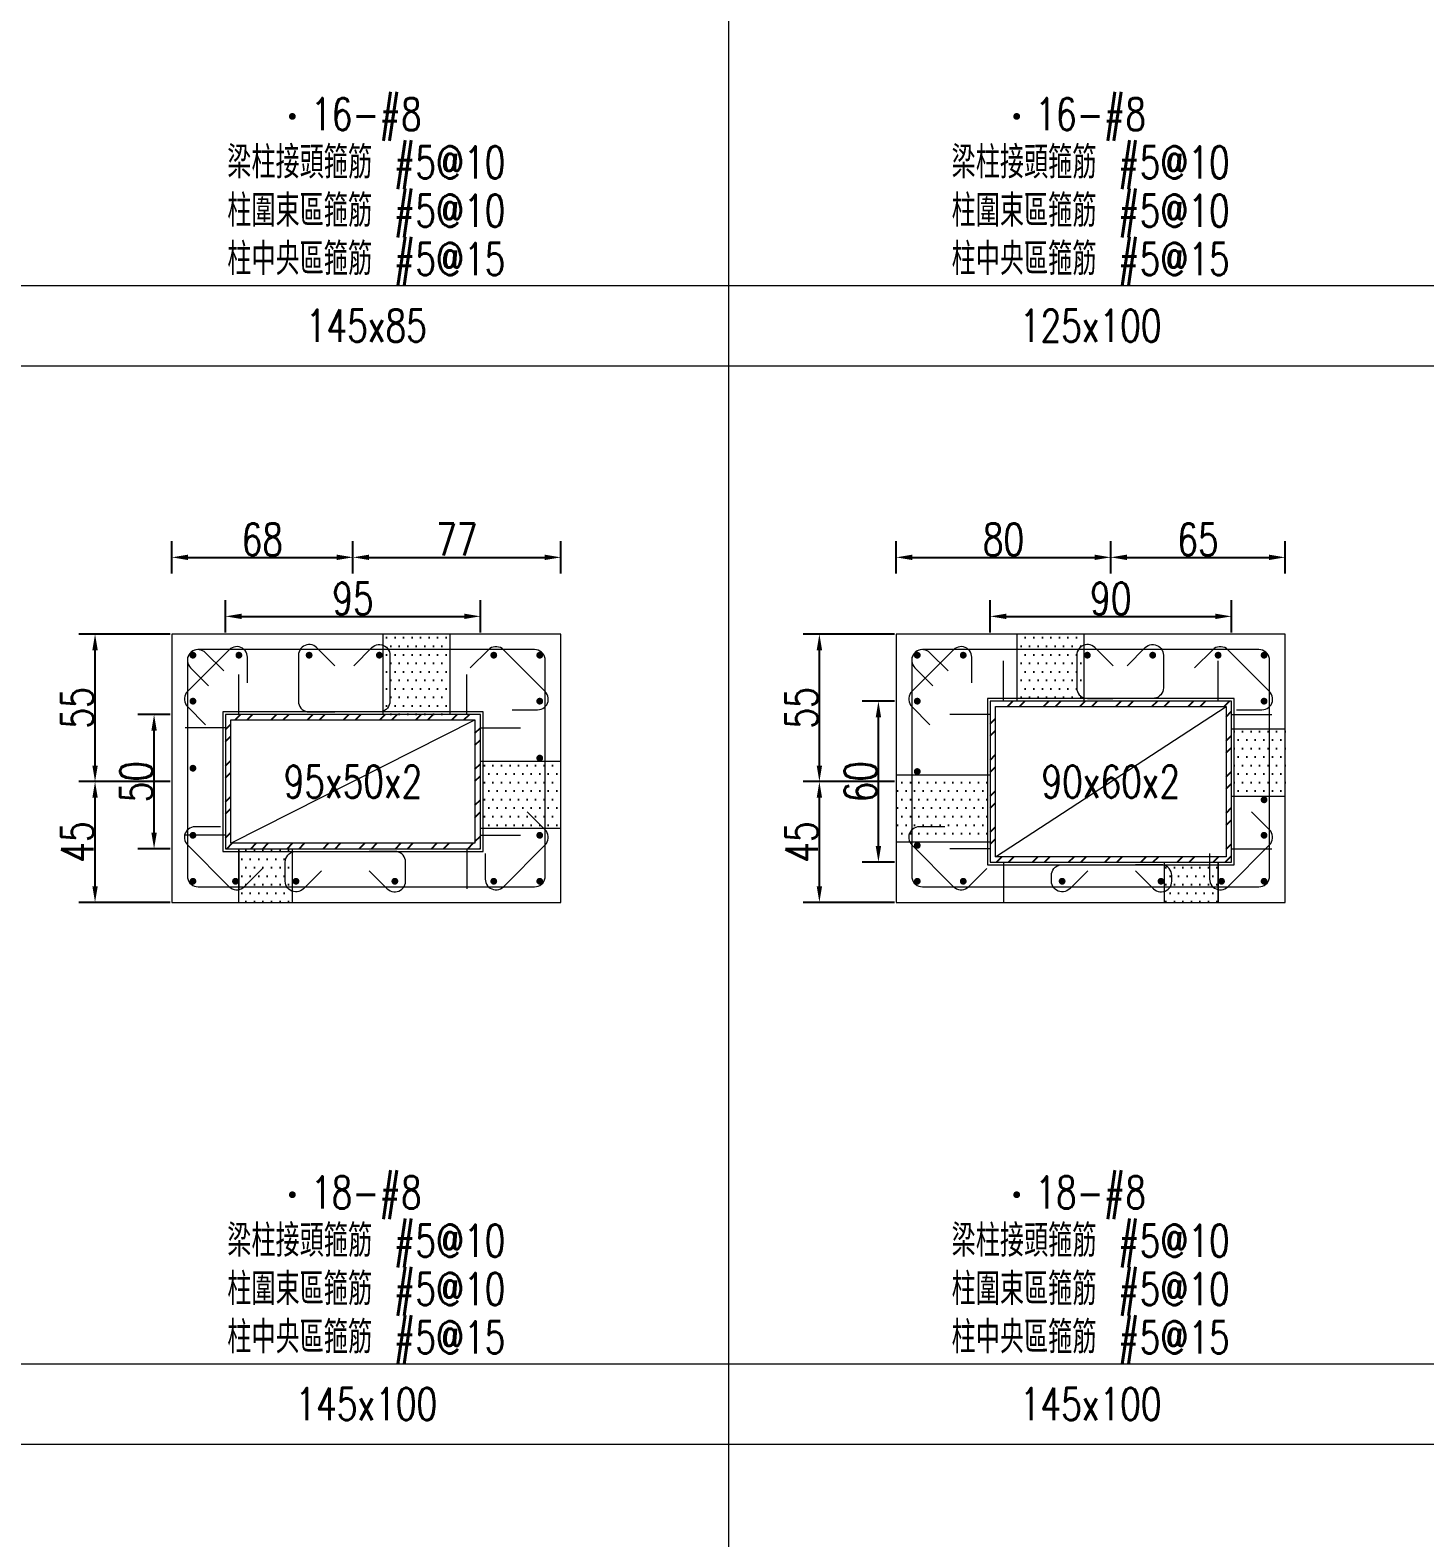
# Model space of a CAD drawing. Header units: millimetres. Extents: x 0 to 3905, y 0 to 8880.
# Drawn here: x 920 to 1440, y 2779 to 3341 of the extents above; entities that cross this region are included whole.
import ezdxf
from ezdxf.enums import TextEntityAlignment as Align

# ---------------------------------------------------------------- set-up
doc = ezdxf.new("R2010")
doc.units = ezdxf.units.MM
doc.layers.get('DEFPOINTS').update_dxf_attribs({"color": 3})
for name, color, linetype in [('Hatch線', 6, 'Continuous'), ('TC-鋼粱', 132, 'Continuous'), ('主筋斷面', 2, 'Continuous'), ('文字-主筋根數', 7, 'Continuous'), ('文字-剪力筋 中央區', 7, 'Continuous'), ('文字-剪力筋-BC', 7, 'Continuous'), ('文字-剪力筋-圍束區', 7, 'Continuous'), ('文字-斷面尺寸', 7, 'Continuous'), ('文字-輔助字', 7, 'Continuous'), ('柱斷面線', 4, 'Continuous'), ('標註字', 4, 'Continuous'), ('箍筋線', 1, 'Continuous'), ('網格線', 7, 'Continuous'), ('鋼柱', 11, 'Continuous')]:
    doc.layers.add(name, color=color, linetype=linetype)
doc.styles.add('note', font='txt.shx', dxfattribs={"width": 0.75, "height": 12})
doc.styles.add('txt', font='txt.shx', dxfattribs={"height": 0.2, "bigfont": 'chineset.shx'})
doc.dimstyles.new('RCAD_DIM', dxfattribs={"dimtxt": 12, "dimasz": 6, "dimexe": 6, "dimexo": 0.625, "dimtad": 1, "dimdec": 0, "dimdsep": 46, "dimtxsty": 'note', "dimcen": 2.5, "dimclrd": 256, "dimclre": 256, "dimclrt": 256, "dimadec": 0, "dimazin": 0, "dimtfac": 1, "dimtmove": 0, "dimatfit": 3, "dimfxl": 0, "dimtolj": 1, "dimarcsym": 0})

# ---------------------------------------------------------------- blocks, each defined once
blk = doc.blocks.new('*D588')
at = {"layer": 'DEFPOINTS', "color": 0}
for p in [(1087.5, 3122.62), (992.5, 3116), (1087.5, 3116)]:
    blk.add_point(p, dxfattribs=at)
at = {"layer": '標註字', "lineweight": -2}
for p, q in [((992.5, 3116.62), (992.5, 3128.62)), ((1087.5, 3116.62), (1087.5, 3128.62)), ((998.5, 3122.62), (1081.5, 3122.62))]:
    blk.add_line(p, q, dxfattribs=at)
at = {"layer": '標註字'}
for points in [[(998.5, 3123.62), (998.5, 3121.62), (992.5, 3122.62)], [(1081.5, 3121.62), (1081.5, 3123.62), (1087.5, 3122.62)]]:
    blk.add_solid(points, dxfattribs=at)
at = {"layer": '標註字', "insert": (1040, 3129.25), "char_height": 12, "attachment_point": 5, "style": 'note'}
blk.add_mtext('\\A1;95', dxfattribs=at)
blk = doc.blocks.new('*D589')
at = {"layer": 'DEFPOINTS', "color": 0}
for p in [(965.88, 3086), (972.5, 3086), (972.5, 3036)]:
    blk.add_point(p, dxfattribs=at)
at = {"layer": '標註字', "lineweight": -2}
for p, q in [((971.88, 3086), (959.88, 3086)), ((965.88, 3042), (965.88, 3080)), ((971.88, 3036), (959.88, 3036))]:
    blk.add_line(p, q, dxfattribs=at)
at = {"layer": '標註字'}
for points in [[(966.88, 3080), (964.88, 3080), (965.88, 3086)], [(964.88, 3042), (966.88, 3042), (965.88, 3036)]]:
    blk.add_solid(points, dxfattribs=at)
at = {"layer": '標註字', "insert": (959.25, 3061), "char_height": 12, "attachment_point": 5, "rotation": 90, "style": 'note'}
blk.add_mtext('\\A1;50', dxfattribs=at)
blk = doc.blocks.new('*D590')
at = {"layer": 'DEFPOINTS', "color": 0}
for p in [(1040, 3144.62), (972.5, 3138), (1040, 3138)]:
    blk.add_point(p, dxfattribs=at)
at = {"layer": '標註字', "lineweight": -2}
for p, q in [((972.5, 3138.62), (972.5, 3150.62)), ((1040, 3138.62), (1040, 3150.62)), ((978.5, 3144.62), (1034, 3144.62))]:
    blk.add_line(p, q, dxfattribs=at)
at = {"layer": '標註字'}
for points in [[(978.5, 3145.62), (978.5, 3143.62), (972.5, 3144.62)], [(1034, 3143.62), (1034, 3145.62), (1040, 3144.62)]]:
    blk.add_solid(points, dxfattribs=at)
at = {"layer": '標註字', "insert": (1006.25, 3151.25), "char_height": 12, "attachment_point": 5, "style": 'note'}
blk.add_mtext('\\A1;68', dxfattribs=at)
blk = doc.blocks.new('*D591')
at = {"layer": 'DEFPOINTS', "color": 0}
for p in [(1117.5, 3144.62), (1040, 3138), (1117.5, 3138)]:
    blk.add_point(p, dxfattribs=at)
at = {"layer": '標註字', "lineweight": -2}
for p, q in [((1040, 3138.62), (1040, 3150.62)), ((1117.5, 3138.62), (1117.5, 3150.62)), ((1046, 3144.62), (1111.5, 3144.62))]:
    blk.add_line(p, q, dxfattribs=at)
at = {"layer": '標註字'}
for points in [[(1046, 3145.62), (1046, 3143.62), (1040, 3144.62)], [(1111.5, 3143.62), (1111.5, 3145.62), (1117.5, 3144.62)]]:
    blk.add_solid(points, dxfattribs=at)
at = {"layer": '標註字', "insert": (1078.75, 3151.25), "char_height": 12, "attachment_point": 5, "style": 'note'}
blk.add_mtext('\\A1;77', dxfattribs=at)
blk = doc.blocks.new('*D592')
at = {"layer": 'DEFPOINTS', "color": 0}
for p in [(943.88, 3061), (972.5, 3061), (972.5, 3016)]:
    blk.add_point(p, dxfattribs=at)
at = {"layer": '標註字', "lineweight": -2}
for p, q in [((971.88, 3061), (937.88, 3061)), ((943.88, 3022), (943.88, 3055)), ((971.88, 3016), (937.88, 3016))]:
    blk.add_line(p, q, dxfattribs=at)
at = {"layer": '標註字'}
for points in [[(944.88, 3055), (942.88, 3055), (943.88, 3061)], [(942.88, 3022), (944.88, 3022), (943.88, 3016)]]:
    blk.add_solid(points, dxfattribs=at)
at = {"layer": '標註字', "insert": (937.25, 3038.5), "char_height": 12, "attachment_point": 5, "rotation": 90, "style": 'note'}
blk.add_mtext('\\A1;45', dxfattribs=at)
blk = doc.blocks.new('*D593')
at = {"layer": 'DEFPOINTS', "color": 0}
for p in [(943.88, 3116), (972.5, 3116), (972.5, 3061)]:
    blk.add_point(p, dxfattribs=at)
at = {"layer": '標註字', "lineweight": -2}
for p, q in [((971.88, 3116), (937.88, 3116)), ((943.88, 3067), (943.88, 3110)), ((971.88, 3061), (937.88, 3061))]:
    blk.add_line(p, q, dxfattribs=at)
at = {"layer": '標註字'}
for points in [[(944.88, 3110), (942.88, 3110), (943.88, 3116)], [(942.88, 3067), (944.88, 3067), (943.88, 3061)]]:
    blk.add_solid(points, dxfattribs=at)
at = {"layer": '標註字', "insert": (937.25, 3088.5), "char_height": 12, "attachment_point": 5, "rotation": 90, "style": 'note'}
blk.add_mtext('\\A1;55', dxfattribs=at)
blk = doc.blocks.new('Circle_Filled')
at = {"const_width": 0.5}
blk.add_lwpolyline([(-0.25, 0, 1), (0.25, 0, 1)], format="xyb", close=True, dxfattribs=at)
blk = doc.blocks.new('*D720')
at = {"layer": 'DEFPOINTS', "color": 0}
for p in [(1367.5, 3122.62), (1277.5, 3116), (1367.5, 3116)]:
    blk.add_point(p, dxfattribs=at)
at = {"layer": '標註字', "lineweight": -2}
for p, q in [((1277.5, 3116.62), (1277.5, 3128.62)), ((1367.5, 3116.62), (1367.5, 3128.62)), ((1283.5, 3122.62), (1361.5, 3122.62))]:
    blk.add_line(p, q, dxfattribs=at)
at = {"layer": '標註字'}
for points in [[(1283.5, 3123.62), (1283.5, 3121.62), (1277.5, 3122.62)], [(1361.5, 3121.62), (1361.5, 3123.62), (1367.5, 3122.62)]]:
    blk.add_solid(points, dxfattribs=at)
at = {"layer": '標註字', "insert": (1322.5, 3129.25), "char_height": 12, "attachment_point": 5, "style": 'note'}
blk.add_mtext('\\A1;90', dxfattribs=at)
blk = doc.blocks.new('*D721')
at = {"layer": 'DEFPOINTS', "color": 0}
for p in [(1235.88, 3091), (1242.5, 3091), (1242.5, 3031)]:
    blk.add_point(p, dxfattribs=at)
at = {"layer": '標註字', "lineweight": -2}
for p, q in [((1241.88, 3091), (1229.88, 3091)), ((1235.88, 3037), (1235.88, 3085)), ((1241.88, 3031), (1229.88, 3031))]:
    blk.add_line(p, q, dxfattribs=at)
at = {"layer": '標註字'}
for points in [[(1236.88, 3085), (1234.88, 3085), (1235.88, 3091)], [(1234.88, 3037), (1236.88, 3037), (1235.88, 3031)]]:
    blk.add_solid(points, dxfattribs=at)
at = {"layer": '標註字', "insert": (1229.25, 3061), "char_height": 12, "attachment_point": 5, "rotation": 90, "style": 'note'}
blk.add_mtext('\\A1;60', dxfattribs=at)
blk = doc.blocks.new('*D722')
at = {"layer": 'DEFPOINTS', "color": 0}
for p in [(1322.5, 3144.62), (1242.5, 3138), (1322.5, 3138)]:
    blk.add_point(p, dxfattribs=at)
at = {"layer": '標註字', "lineweight": -2}
for p, q in [((1242.5, 3138.62), (1242.5, 3150.62)), ((1322.5, 3138.62), (1322.5, 3150.62)), ((1248.5, 3144.62), (1316.5, 3144.62))]:
    blk.add_line(p, q, dxfattribs=at)
at = {"layer": '標註字'}
for points in [[(1248.5, 3145.62), (1248.5, 3143.62), (1242.5, 3144.62)], [(1316.5, 3143.62), (1316.5, 3145.62), (1322.5, 3144.62)]]:
    blk.add_solid(points, dxfattribs=at)
at = {"layer": '標註字', "insert": (1282.5, 3151.25), "char_height": 12, "attachment_point": 5, "style": 'note'}
blk.add_mtext('\\A1;80', dxfattribs=at)
blk = doc.blocks.new('*D723')
at = {"layer": 'DEFPOINTS', "color": 0}
for p in [(1387.5, 3144.62), (1322.5, 3138), (1387.5, 3138)]:
    blk.add_point(p, dxfattribs=at)
at = {"layer": '標註字', "lineweight": -2}
for p, q in [((1322.5, 3138.62), (1322.5, 3150.62)), ((1387.5, 3138.62), (1387.5, 3150.62)), ((1328.5, 3144.62), (1381.5, 3144.62))]:
    blk.add_line(p, q, dxfattribs=at)
at = {"layer": '標註字'}
for points in [[(1328.5, 3145.62), (1328.5, 3143.62), (1322.5, 3144.62)], [(1381.5, 3143.62), (1381.5, 3145.62), (1387.5, 3144.62)]]:
    blk.add_solid(points, dxfattribs=at)
at = {"layer": '標註字', "insert": (1355, 3151.25), "char_height": 12, "attachment_point": 5, "style": 'note'}
blk.add_mtext('\\A1;65', dxfattribs=at)
blk = doc.blocks.new('*D724')
at = {"layer": 'DEFPOINTS', "color": 0}
for p in [(1213.88, 3061), (1242.5, 3061), (1242.5, 3016)]:
    blk.add_point(p, dxfattribs=at)
at = {"layer": '標註字', "lineweight": -2}
for p, q in [((1241.88, 3061), (1207.88, 3061)), ((1213.88, 3022), (1213.88, 3055)), ((1241.88, 3016), (1207.88, 3016))]:
    blk.add_line(p, q, dxfattribs=at)
at = {"layer": '標註字'}
for points in [[(1214.88, 3055), (1212.88, 3055), (1213.88, 3061)], [(1212.88, 3022), (1214.88, 3022), (1213.88, 3016)]]:
    blk.add_solid(points, dxfattribs=at)
at = {"layer": '標註字', "insert": (1207.25, 3038.5), "char_height": 12, "attachment_point": 5, "rotation": 90, "style": 'note'}
blk.add_mtext('\\A1;45', dxfattribs=at)
blk = doc.blocks.new('*D725')
at = {"layer": 'DEFPOINTS', "color": 0}
for p in [(1213.88, 3116), (1242.5, 3116), (1242.5, 3061)]:
    blk.add_point(p, dxfattribs=at)
at = {"layer": '標註字', "lineweight": -2}
for p, q in [((1241.88, 3116), (1207.88, 3116)), ((1213.88, 3067), (1213.88, 3110)), ((1241.88, 3061), (1207.88, 3061))]:
    blk.add_line(p, q, dxfattribs=at)
at = {"layer": '標註字'}
for points in [[(1214.88, 3110), (1212.88, 3110), (1213.88, 3116)], [(1212.88, 3067), (1214.88, 3067), (1213.88, 3061)]]:
    blk.add_solid(points, dxfattribs=at)
at = {"layer": '標註字', "insert": (1207.25, 3088.5), "char_height": 12, "attachment_point": 5, "rotation": 90, "style": 'note'}
blk.add_mtext('\\A1;55', dxfattribs=at)

msp = doc.modelspace()

# ---------------------------------------------------------------- hatches: boundary and pattern name
at = {"layer": 'Hatch線'}
h = msp.add_hatch(dxfattribs=at)
h.set_pattern_fill('ANSI32', color=256, style=0)
h.paths.add_polyline_path([(992.5, 3036), (1087.5, 3036), (1087.5, 3086), (992.5, 3086)], flags=17)
h.paths.add_polyline_path([(994.5, 3038), (994.5, 3084), (1085.5, 3084), (1085.5, 3038)])
h = msp.add_hatch(dxfattribs=at)
h.set_pattern_fill('ANSI32', color=256, style=0)
h.paths.add_polyline_path([(1277.5, 3031), (1367.5, 3031), (1367.5, 3091), (1277.5, 3091)], flags=17)
h.paths.add_polyline_path([(1279.5, 3033), (1279.5, 3089), (1365.5, 3089), (1365.5, 3033)])
at = {"layer": 'TC-鋼粱'}
h = msp.add_hatch(dxfattribs=at)
h.set_pattern_fill('DOTS', color=256, scale=2, style=0)
h.paths.add_polyline_path([(1076.11, 3116), (1051.11, 3116), (1051.11, 3086), (1076.11, 3086)], flags=17)
h = msp.add_hatch(dxfattribs=at)
h.set_pattern_fill('DOTS', color=256, scale=2, style=0)
h.paths.add_polyline_path([(1312.5, 3116), (1287.5, 3116), (1287.5, 3091), (1312.5, 3091)], flags=17)
h = msp.add_hatch(dxfattribs=at)
h.set_pattern_fill('DOTS', color=256, scale=2, style=0)
h.paths.add_polyline_path([(1387.5, 3055.5), (1387.5, 3080.5), (1367.5, 3080.5), (1367.5, 3055.5)], flags=17)
h = msp.add_hatch(dxfattribs=at)
h.set_pattern_fill('DOTS', color=256, scale=2, style=0)
h.paths.add_polyline_path([(1117.5, 3043.5), (1117.5, 3068.5), (1087.5, 3068.5), (1087.5, 3043.5)], flags=17)
h = msp.add_hatch(dxfattribs=at)
h.set_pattern_fill('DOTS', color=256, scale=2, style=0)
h.paths.add_polyline_path([(1242.5, 3063.5), (1242.5, 3038.5), (1277.5, 3038.5), (1277.5, 3063.5)], flags=17)
h = msp.add_hatch(dxfattribs=at)
h.set_pattern_fill('DOTS', color=256, scale=2, style=0)
h.paths.add_polyline_path([(997.5, 3016), (1017.5, 3016), (1017.5, 3036), (997.5, 3036)], flags=17)
h = msp.add_hatch(dxfattribs=at)
h.set_pattern_fill('DOTS', color=256, scale=2, style=0)
h.paths.add_polyline_path([(1342.5, 3016), (1362.5, 3016), (1362.5, 3031), (1342.5, 3031)], flags=17)

# ---------------------------------------------------------------- linework, layer by layer
at = {"layer": 'DEFPOINTS', "lineweight": 5}
for points in [[(1282.5, 3091), (1282.5, 3106)], [(1362.5, 3091), (1362.5, 3106)], [(997.5, 3086), (997.5, 3101)], [(1082.5, 3086), (1082.5, 3101)], [(1277.5, 3030), (1368.5, 3030), (1368.5, 3092), (1276.5, 3092), (1276.5, 3030), (1277.5, 3030)], [(992.5, 3035), (1088.5, 3035), (1088.5, 3087), (991.5, 3087), (991.5, 3035), (992.5, 3035)], [(1277.5, 3086), (1262.5, 3086)], [(1279.5, 3033), (1365.5, 3089)], [(1367.5, 3086), (1382.5, 3086)], [(992.5, 3081), (977.5, 3081)], [(994.5, 3038), (1085.5, 3084)], [(1087.5, 3081), (1102.5, 3081)], [(992.5, 3041), (977.5, 3041)], [(1087.5, 3041), (1102.5, 3041)], [(997.5, 3036), (997.5, 3021)], [(1082.5, 3036), (1082.5, 3021)], [(1277.5, 3036), (1262.5, 3036)], [(1367.5, 3036), (1382.5, 3036)], [(1282.5, 3031), (1282.5, 3016)], [(1362.5, 3031), (1362.5, 3016)]]:
    msp.add_lwpolyline(points, dxfattribs=at)
at = {"layer": 'TC-鋼粱', "lineweight": 5}
for points in [[(1051.11, 3116), (1051.11, 3086)], [(1076.11, 3116), (1076.11, 3086)], [(1287.5, 3116), (1287.5, 3091)], [(1312.5, 3116), (1312.5, 3091)], [(1387.5, 3080.5), (1367.5, 3080.5)], [(1117.5, 3068.5), (1087.5, 3068.5)], [(1242.5, 3063.5), (1277.5, 3063.5)], [(1387.5, 3055.5), (1367.5, 3055.5)], [(1117.5, 3043.5), (1087.5, 3043.5)], [(997.5, 3016), (997.5, 3036)], [(1017.5, 3016), (1017.5, 3036)], [(1242.5, 3038.5), (1277.5, 3038.5)], [(1342.5, 3016), (1342.5, 3031)], [(1362.5, 3016), (1362.5, 3031)]]:
    msp.add_lwpolyline(points, dxfattribs=at)
at = {"layer": '柱斷面線', "lineweight": 5}
for points in [[(972.5, 3016), (1117.5, 3016), (1117.5, 3116), (972.5, 3116), (972.5, 3016)], [(1242.5, 3016), (1387.5, 3016), (1387.5, 3116), (1242.5, 3116), (1242.5, 3016)]]:
    msp.add_lwpolyline(points, dxfattribs=at)
at = {"layer": '箍筋線', "lineweight": 5}
for points in [[(1000.69, 3097.81), (1000.69, 3107.35), (1000.63, 3108.02), (1000.46, 3108.66), (1000.19, 3109.27), (999.82, 3109.83), (999.36, 3110.32), (998.83, 3110.72), (998.23, 3111.02), (997.6, 3111.23), (996.93, 3111.32), (996.27, 3111.3), (995.61, 3111.17), (994.99, 3110.93), (994.41, 3110.59), (993.9, 3110.16), (978.34, 3094.6), (977.89, 3094.07), (977.55, 3093.47), (977.31, 3092.82), (977.19, 3092.13), (977.19, 3091.44), (977.31, 3090.76), (977.55, 3090.11), (977.89, 3089.51), (978.34, 3088.98), (985.08, 3082.23)], [(991.83, 3102.29), (985.08, 3109.04), (984.57, 3109.47), (983.99, 3109.81), (983.37, 3110.05), (982.72, 3110.18), (982.05, 3110.2), (981.39, 3110.11), (980.75, 3109.9), (980.16, 3109.6), (979.62, 3109.19), (979.16, 3108.71), (978.79, 3108.15), (978.52, 3107.54), (978.35, 3106.9), (978.29, 3106.23), (978.29, 3025.77), (978.36, 3025.08), (978.53, 3024.41), (978.83, 3023.78), (979.22, 3023.21), (979.71, 3022.72), (980.28, 3022.33), (980.91, 3022.03), (981.58, 3021.86), (982.27, 3021.79), (1107.73, 3021.79), (1108.42, 3021.86), (1109.09, 3022.03), (1109.72, 3022.33), (1110.29, 3022.72), (1110.78, 3023.21), (1111.17, 3023.78), (1111.47, 3024.41), (1111.64, 3025.08), (1111.71, 3025.77), (1111.71, 3106.23), (1111.64, 3106.92), (1111.47, 3107.59), (1111.17, 3108.22), (1110.78, 3108.79), (1110.29, 3109.28), (1109.72, 3109.67), (1109.09, 3109.97), (1108.42, 3110.14), (1107.73, 3110.21), (982.27, 3110.21), (981.6, 3110.15), (980.96, 3109.98), (980.35, 3109.71), (979.79, 3109.34), (979.31, 3108.88), (978.9, 3108.34), (978.6, 3107.75), (978.39, 3107.11), (978.3, 3106.45), (978.32, 3105.78), (978.45, 3105.13), (978.69, 3104.51), (979.03, 3103.93), (979.46, 3103.42), (986.21, 3096.67)], [(1033.22, 3104.2), (1026.48, 3110.95), (1025.97, 3111.38), (1025.39, 3111.72), (1024.77, 3111.96), (1024.11, 3112.09), (1023.44, 3112.11), (1022.78, 3112.02), (1022.15, 3111.81), (1021.55, 3111.51), (1021.02, 3111.1), (1020.56, 3110.62), (1020.19, 3110.06), (1019.92, 3109.45), (1019.75, 3108.81), (1019.69, 3108.14), (1019.69, 3090.98), (1019.75, 3090.28), (1019.93, 3089.62), (1020.23, 3088.99), (1020.62, 3088.42), (1021.11, 3087.93), (1021.68, 3087.53), (1022.31, 3087.24), (1022.98, 3087.06), (1023.67, 3087), (1033.21, 3087)], [(1040.28, 3104.2), (1047.02, 3110.95), (1047.54, 3111.38), (1048.11, 3111.72), (1048.74, 3111.96), (1049.39, 3112.09), (1050.06, 3112.11), (1050.72, 3112.02), (1051.36, 3111.81), (1051.95, 3111.51), (1052.48, 3111.1), (1052.94, 3110.62), (1053.31, 3110.06), (1053.59, 3109.45), (1053.75, 3108.81), (1053.81, 3108.14), (1053.81, 3090.98), (1053.75, 3090.28), (1053.57, 3089.62), (1053.28, 3088.99), (1052.88, 3088.42), (1052.39, 3087.93), (1051.82, 3087.53), (1051.19, 3087.24), (1050.53, 3087.06), (1049.84, 3087), (1040.3, 3087)], [(1099.31, 3087.81), (1108.85, 3087.81), (1109.52, 3087.87), (1110.16, 3088.04), (1110.77, 3088.31), (1111.33, 3088.68), (1111.82, 3089.14), (1112.22, 3089.67), (1112.52, 3090.27), (1112.73, 3090.9), (1112.82, 3091.57), (1112.8, 3092.23), (1112.67, 3092.89), (1112.43, 3093.51), (1112.09, 3094.09), (1111.66, 3094.6), (1096.1, 3110.16), (1095.57, 3110.61), (1094.97, 3110.95), (1094.32, 3111.19), (1093.63, 3111.31), (1092.94, 3111.31), (1092.26, 3111.19), (1091.61, 3110.95), (1091.01, 3110.61), (1090.48, 3110.16), (1083.73, 3103.42)], [(1270.69, 3097.81), (1270.69, 3107.35), (1270.63, 3108.02), (1270.46, 3108.66), (1270.19, 3109.27), (1269.82, 3109.83), (1269.36, 3110.32), (1268.83, 3110.72), (1268.23, 3111.02), (1267.6, 3111.23), (1266.93, 3111.32), (1266.27, 3111.3), (1265.61, 3111.17), (1264.99, 3110.93), (1264.41, 3110.59), (1263.9, 3110.16), (1248.34, 3094.6), (1247.89, 3094.07), (1247.55, 3093.47), (1247.31, 3092.82), (1247.19, 3092.13), (1247.19, 3091.44), (1247.31, 3090.76), (1247.55, 3090.11), (1247.89, 3089.51), (1248.34, 3088.98), (1255.08, 3082.23)], [(1261.83, 3102.29), (1255.08, 3109.04), (1254.57, 3109.47), (1253.99, 3109.81), (1253.37, 3110.05), (1252.72, 3110.18), (1252.05, 3110.2), (1251.39, 3110.11), (1250.75, 3109.9), (1250.16, 3109.6), (1249.62, 3109.19), (1249.16, 3108.71), (1248.79, 3108.15), (1248.52, 3107.54), (1248.35, 3106.9), (1248.29, 3106.23), (1248.29, 3025.77), (1248.36, 3025.08), (1248.53, 3024.41), (1248.83, 3023.78), (1249.22, 3023.21), (1249.71, 3022.72), (1250.28, 3022.33), (1250.91, 3022.03), (1251.58, 3021.86), (1252.27, 3021.79), (1377.73, 3021.79), (1378.42, 3021.86), (1379.09, 3022.03), (1379.72, 3022.33), (1380.29, 3022.72), (1380.78, 3023.21), (1381.17, 3023.78), (1381.47, 3024.41), (1381.64, 3025.08), (1381.71, 3025.77), (1381.71, 3106.23), (1381.64, 3106.92), (1381.47, 3107.59), (1381.17, 3108.22), (1380.78, 3108.79), (1380.29, 3109.28), (1379.72, 3109.67), (1379.09, 3109.97), (1378.42, 3110.14), (1377.73, 3110.21), (1252.27, 3110.21), (1251.6, 3110.15), (1250.96, 3109.98), (1250.35, 3109.71), (1249.79, 3109.34), (1249.31, 3108.88), (1248.9, 3108.34), (1248.6, 3107.75), (1248.39, 3107.11), (1248.3, 3106.45), (1248.32, 3105.78), (1248.45, 3105.13), (1248.69, 3104.51), (1249.03, 3103.93), (1249.46, 3103.42), (1256.21, 3096.67)], [(1323.33, 3104.2), (1316.58, 3110.95), (1316.07, 3111.38), (1315.49, 3111.72), (1314.87, 3111.96), (1314.22, 3112.09), (1313.55, 3112.11), (1312.89, 3112.02), (1312.25, 3111.81), (1311.66, 3111.51), (1311.12, 3111.1), (1310.66, 3110.62), (1310.29, 3110.06), (1310.02, 3109.45), (1309.85, 3108.81), (1309.79, 3108.14), (1309.79, 3095.98), (1309.86, 3095.28), (1310.03, 3094.62), (1310.33, 3093.99), (1310.72, 3093.42), (1311.21, 3092.93), (1311.78, 3092.53), (1312.41, 3092.24), (1313.08, 3092.06), (1313.77, 3092), (1323.31, 3092)], [(1328.58, 3104.2), (1335.32, 3110.95), (1335.83, 3111.38), (1336.41, 3111.72), (1337.03, 3111.96), (1337.69, 3112.09), (1338.36, 3112.11), (1339.02, 3112.02), (1339.66, 3111.81), (1340.25, 3111.51), (1340.78, 3111.1), (1341.24, 3110.62), (1341.61, 3110.06), (1341.89, 3109.45), (1342.05, 3108.81), (1342.11, 3108.14), (1342.11, 3095.98), (1342.05, 3095.28), (1341.87, 3094.62), (1341.58, 3093.99), (1341.18, 3093.42), (1340.69, 3092.93), (1340.12, 3092.53), (1339.49, 3092.24), (1338.83, 3092.06), (1338.13, 3092), (1328.59, 3092)], [(1369.31, 3087.81), (1378.85, 3087.81), (1379.52, 3087.87), (1380.16, 3088.04), (1380.77, 3088.31), (1381.33, 3088.68), (1381.82, 3089.14), (1382.22, 3089.67), (1382.52, 3090.27), (1382.73, 3090.9), (1382.82, 3091.57), (1382.8, 3092.23), (1382.67, 3092.89), (1382.43, 3093.51), (1382.09, 3094.09), (1381.66, 3094.6), (1366.1, 3110.16), (1365.57, 3110.61), (1364.97, 3110.95), (1364.32, 3111.19), (1363.63, 3111.31), (1362.94, 3111.31), (1362.26, 3111.19), (1361.61, 3110.95), (1361.01, 3110.61), (1360.48, 3110.16), (1353.73, 3103.42)], [(1089.31, 3034.19), (1089.31, 3024.65), (1089.37, 3023.98), (1089.54, 3023.34), (1089.81, 3022.73), (1090.18, 3022.17), (1090.64, 3021.68), (1091.17, 3021.28), (1091.77, 3020.98), (1092.4, 3020.77), (1093.07, 3020.68), (1093.73, 3020.7), (1094.39, 3020.83), (1095.01, 3021.07), (1095.59, 3021.41), (1096.1, 3021.84), (1111.66, 3037.4), (1112.11, 3037.93), (1112.45, 3038.53), (1112.69, 3039.18), (1112.81, 3039.87), (1112.81, 3040.56), (1112.69, 3041.24), (1112.45, 3041.89), (1112.11, 3042.49), (1111.66, 3043.02), (1104.92, 3049.77)], [(1359.31, 3034.19), (1359.31, 3024.65), (1359.37, 3023.98), (1359.54, 3023.34), (1359.81, 3022.73), (1360.18, 3022.17), (1360.64, 3021.68), (1361.17, 3021.28), (1361.77, 3020.98), (1362.4, 3020.77), (1363.07, 3020.68), (1363.73, 3020.7), (1364.39, 3020.83), (1365.01, 3021.07), (1365.59, 3021.41), (1366.1, 3021.84), (1381.66, 3037.4), (1382.11, 3037.93), (1382.45, 3038.53), (1382.69, 3039.18), (1382.81, 3039.87), (1382.81, 3040.56), (1382.69, 3041.24), (1382.45, 3041.89), (1382.11, 3042.49), (1381.66, 3043.02), (1374.92, 3049.77)], [(990.69, 3044.19), (981.15, 3044.19), (980.48, 3044.13), (979.84, 3043.96), (979.23, 3043.69), (978.67, 3043.32), (978.18, 3042.86), (977.78, 3042.33), (977.48, 3041.73), (977.27, 3041.1), (977.18, 3040.43), (977.2, 3039.77), (977.33, 3039.11), (977.57, 3038.49), (977.91, 3037.91), (978.34, 3037.4), (993.9, 3021.84), (994.43, 3021.39), (995.03, 3021.05), (995.68, 3020.81), (996.37, 3020.69), (997.06, 3020.69), (997.74, 3020.81), (998.39, 3021.05), (998.99, 3021.39), (999.52, 3021.84), (1006.27, 3028.58)], [(1260.69, 3044.19), (1251.15, 3044.19), (1250.48, 3044.13), (1249.84, 3043.96), (1249.23, 3043.69), (1248.67, 3043.32), (1248.18, 3042.86), (1247.78, 3042.33), (1247.48, 3041.73), (1247.27, 3041.1), (1247.18, 3040.43), (1247.2, 3039.77), (1247.33, 3039.11), (1247.57, 3038.49), (1247.91, 3037.91), (1248.34, 3037.4), (1263.9, 3021.84), (1264.43, 3021.39), (1265.03, 3021.05), (1265.68, 3020.81), (1266.37, 3020.69), (1267.06, 3020.69), (1267.74, 3020.81), (1268.39, 3021.05), (1268.99, 3021.39), (1269.52, 3021.84), (1276.27, 3028.58)], [(1028.33, 3027.8), (1021.58, 3021.05), (1021.07, 3020.62), (1020.49, 3020.28), (1019.87, 3020.04), (1019.22, 3019.91), (1018.55, 3019.89), (1017.89, 3019.98), (1017.25, 3020.19), (1016.66, 3020.49), (1016.12, 3020.9), (1015.66, 3021.38), (1015.29, 3021.94), (1015.02, 3022.55), (1014.85, 3023.19), (1014.79, 3023.86), (1014.79, 3031.02), (1014.86, 3031.72), (1015.03, 3032.38), (1015.33, 3033.01), (1015.72, 3033.58), (1016.21, 3034.07), (1016.78, 3034.47), (1017.41, 3034.76), (1018.08, 3034.94), (1018.77, 3035), (1028.31, 3035)], [(1046.08, 3027.8), (1052.82, 3021.05), (1053.33, 3020.62), (1053.91, 3020.28), (1054.53, 3020.04), (1055.19, 3019.91), (1055.86, 3019.89), (1056.52, 3019.98), (1057.16, 3020.19), (1057.75, 3020.49), (1058.28, 3020.9), (1058.74, 3021.38), (1059.11, 3021.94), (1059.39, 3022.55), (1059.55, 3023.19), (1059.61, 3023.86), (1059.61, 3031.02), (1059.55, 3031.72), (1059.37, 3032.38), (1059.08, 3033.01), (1058.68, 3033.58), (1058.19, 3034.07), (1057.62, 3034.47), (1056.99, 3034.76), (1056.33, 3034.94), (1055.63, 3035), (1046.09, 3035)], [(1313.92, 3027.8), (1307.18, 3021.05), (1306.67, 3020.62), (1306.09, 3020.28), (1305.47, 3020.04), (1304.81, 3019.91), (1304.14, 3019.89), (1303.48, 3019.98), (1302.84, 3020.19), (1302.25, 3020.49), (1301.72, 3020.9), (1301.26, 3021.38), (1300.89, 3021.94), (1300.61, 3022.55), (1300.45, 3023.19), (1300.39, 3023.86), (1300.39, 3026.03), (1300.45, 3026.72), (1300.63, 3027.38), (1300.92, 3028.01), (1301.32, 3028.58), (1301.81, 3029.07), (1302.38, 3029.47), (1303.01, 3029.76), (1303.67, 3029.94), (1304.36, 3030), (1313.9, 3030)], [(1331.67, 3027.8), (1338.42, 3021.05), (1338.93, 3020.62), (1339.51, 3020.28), (1340.13, 3020.04), (1340.78, 3019.91), (1341.45, 3019.89), (1342.11, 3019.98), (1342.75, 3020.19), (1343.34, 3020.49), (1343.88, 3020.9), (1344.34, 3021.38), (1344.71, 3021.94), (1344.98, 3022.55), (1345.15, 3023.19), (1345.2, 3023.86), (1345.2, 3026.03), (1345.14, 3026.72), (1344.97, 3027.38), (1344.67, 3028.01), (1344.27, 3028.58), (1343.79, 3029.07), (1343.22, 3029.47), (1342.59, 3029.76), (1341.92, 3029.94), (1341.23, 3030), (1331.69, 3030)]]:
    msp.add_lwpolyline(points, dxfattribs=at)
at = {"layer": '網格線', "lineweight": 5}
for points in [[(1180, 3618), (1180, 3246)], [(910, 3246), (1180, 3246)], [(1180, 3246), (1450, 3246)], [(1180, 3246), (1180, 3216)], [(910, 3216), (1180, 3216)], [(1180, 3216), (1450, 3216)], [(1180, 3216), (1180, 2844)], [(910, 2844), (1180, 2844)], [(1180, 2844), (1450, 2844)], [(1180, 2844), (1180, 2814)], [(910, 2814), (1180, 2814)], [(1180, 2814), (1450, 2814)], [(1180, 2814), (1180, 2442)]]:
    msp.add_lwpolyline(points, dxfattribs=at)
at = {"layer": '鋼柱', "lineweight": 5}
for points in [[(992.5, 3036), (1087.5, 3036), (1087.5, 3086), (992.5, 3086), (992.5, 3036)], [(1277.5, 3031), (1367.5, 3031), (1367.5, 3091), (1277.5, 3091), (1277.5, 3031)], [(1279.5, 3033), (1279.5, 3089), (1365.5, 3089), (1365.5, 3033), (1279.5, 3033)], [(994.5, 3038), (994.5, 3084), (1085.5, 3084), (1085.5, 3038), (994.5, 3038)]]:
    msp.add_lwpolyline(points, dxfattribs=at)

# ---------------------------------------------------------------- block references
at = {"layer": '主筋斷面', "lineweight": 5, "xscale": 2.539999961853027, "yscale": 2.539999961853027}
for p in [(1017.42, 3309), (1287.42, 3309), (980.36, 3108.14), (997.5, 3108.14), (1023.67, 3108.14), (1049.84, 3108.14), (1092.5, 3108.14), (1109.64, 3108.14), (1250.36, 3108.14), (1267.5, 3108.14), (1313.77, 3108.14), (1338.13, 3108.14), (1362.5, 3108.14), (1379.64, 3108.14), (980.36, 3091), (1109.64, 3091), (1250.36, 3091), (1379.64, 3091), (1109.64, 3069.77), (980.36, 3066), (1250.36, 3064.77), (1379.64, 3054.23), (980.36, 3041), (1109.64, 3041), (1379.64, 3041), (1250.36, 3037.23), (980.36, 3023.86), (996.23, 3023.86), (1018.77, 3023.86), (1055.63, 3023.86), (1092.5, 3023.86), (1109.64, 3023.86), (1250.36, 3023.86), (1267.5, 3023.86), (1304.36, 3023.86), (1341.23, 3023.86), (1363.77, 3023.86), (1379.64, 3023.86), (1017.42, 2907), (1287.42, 2907)]:
    msp.add_blockref('Circle_Filled', p, dxfattribs=at)

# ---------------------------------------------------------------- texts
at = {"layer": '文字-主筋根數', "style": 'txt', "width": 0.75}
for s, p in [('16-#8', (1045, 3309)), ('16-#8', (1315, 3309)), ('18-#8', (1045, 2907)), ('18-#8', (1315, 2907))]:
    msp.add_text(s, height=12, dxfattribs=at).set_placement(p, align=Align.MIDDLE)
at = {"layer": '文字-剪力筋 中央區', "style": 'txt', "width": 0.75}
for p in [(1045, 3255), (1315, 3255), (1045, 2853), (1315, 2853)]:
    msp.add_text('柱中央區箍筋 #5@15', height=12, dxfattribs=at).set_placement(p, align=Align.MIDDLE)
at = {"layer": '文字-剪力筋-BC', "style": 'txt', "width": 0.75}
for p in [(1045, 3291), (1315, 3291), (1045, 2889), (1315, 2889)]:
    msp.add_text('梁柱接頭箍筋 #5@10', height=12, dxfattribs=at).set_placement(p, align=Align.MIDDLE)
at = {"layer": '文字-剪力筋-圍束區', "style": 'txt', "width": 0.75}
for p in [(1045, 3273), (1315, 3273), (1045, 2871), (1315, 2871)]:
    msp.add_text('柱圍束區箍筋 #5@10', height=12, dxfattribs=at).set_placement(p, align=Align.MIDDLE)
at = {"layer": '文字-斷面尺寸', "style": 'txt', "width": 0.75}
for s, p in [('145x85', (1045, 3231)), ('125x100', (1315, 3231)), ('145x100', (1045, 2829)), ('145x100', (1315, 2829))]:
    msp.add_text(s, height=12, dxfattribs=at).set_placement(p, align=Align.MIDDLE)
at = {"layer": '文字-輔助字', "style": 'txt', "width": 0.75}
for s, p in [('95x50x2', (1040, 3061)), ('90x60x2', (1322.5, 3061))]:
    msp.add_text(s, height=12, dxfattribs=at).set_placement(p, align=Align.MIDDLE)

# ---------------------------------------------------------------- dimensions: what is measured, and where the dimension line sits
at = {"layer": '標註字'}
for base, p1, p2, picture, middle in [((1040.00005, 3144.625), (972.5, 3138), (1040.00005, 3138), '*D590', (1006.25002, 3151.25)), ((1117.5, 3144.625), (1040.00005, 3138), (1117.5, 3138), '*D591', (1078.75002, 3151.25)), ((1322.5, 3144.62), (1242.5, 3138), (1322.5, 3138), '*D722', (1282.5, 3151.25)), ((1387.5, 3144.62), (1322.5, 3138), (1387.5, 3138), '*D723', (1355, 3151.25)), ((1087.5, 3122.62), (992.5, 3116), (1087.5, 3116), '*D588', (1040, 3129.25)), ((1367.5, 3122.62), (1277.5, 3116), (1367.5, 3116), '*D720', (1322.5, 3129.25))]:
    dim = msp.add_linear_dim(base=base, p1=p1, p2=p2, dimstyle='RCAD_DIM', dxfattribs=at)
    dim.commit()
    dim.dimension.update_dxf_attribs({"geometry": picture, "text_midpoint": middle})
for base, p1, p2, picture, middle in [((943.88, 3116), (972.5, 3061), (972.5, 3116), '*D593', (937.25, 3088.5)), ((1213.88, 3116), (1242.5, 3061), (1242.5, 3116), '*D725', (1207.25, 3088.5)), ((965.88, 3086), (972.5, 3036), (972.5, 3086), '*D589', (959.25, 3061)), ((1235.88, 3091), (1242.5, 3031), (1242.5, 3091), '*D721', (1229.25, 3061)), ((943.88, 3061), (972.5, 3016), (972.5, 3061), '*D592', (937.25, 3038.5)), ((1213.88, 3061), (1242.5, 3016), (1242.5, 3061), '*D724', (1207.25, 3038.5))]:
    dim = msp.add_linear_dim(base=base, p1=p1, p2=p2, angle=90, dimstyle='RCAD_DIM', dxfattribs=at)
    dim.commit()
    dim.dimension.update_dxf_attribs({"geometry": picture, "text_midpoint": middle})

doc.saveas('drawing.dxf')
